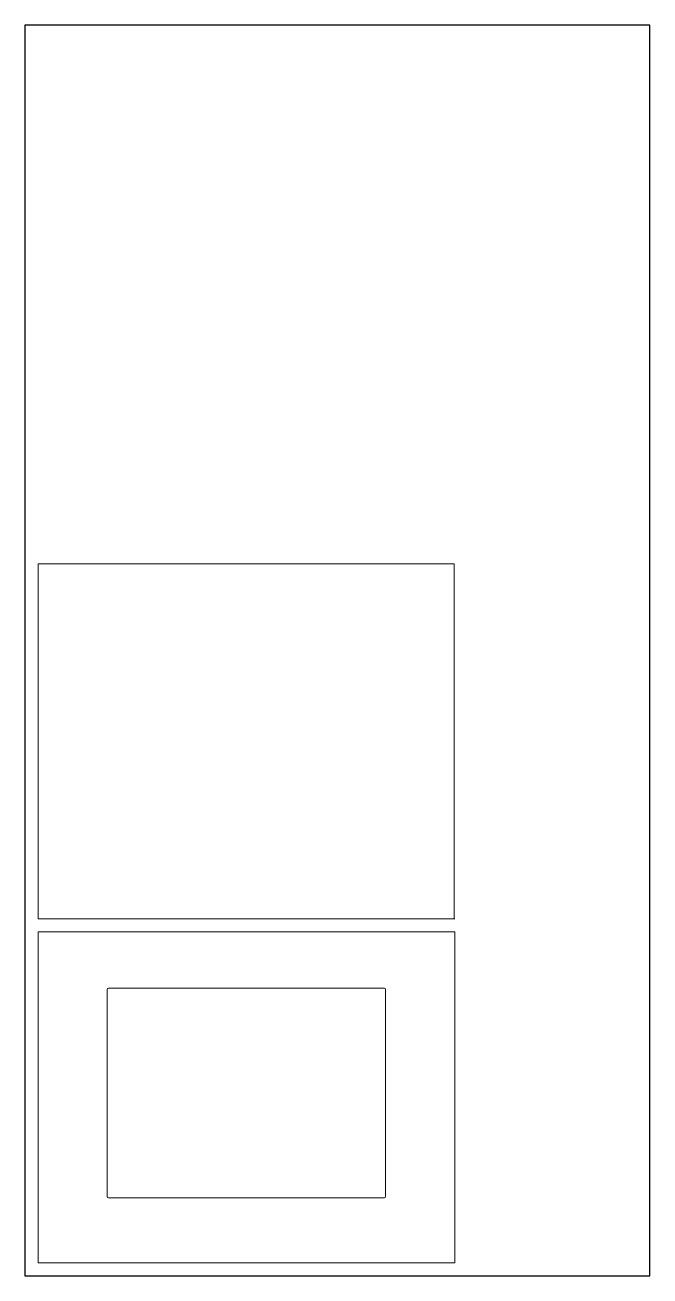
# Model space of a CAD drawing. Header units: inches. Extents: x 17.7 to 65.7, y 10.3 to 106.3.
import ezdxf

# ---------------------------------------------------------------- set-up
doc = ezdxf.new("R2010")
doc.units = ezdxf.units.IN
doc.header["$MEASUREMENT"] = 0

msp = doc.modelspace()

# ---------------------------------------------------------------- linework, layer by layer
for p, q in [((65.722, 106.266), (17.722, 106.266)), ((17.722, 106.266), (17.722, 10.266)), ((65.722, 10.266), (65.722, 106.266)), ((17.722, 10.266), (65.722, 10.266))]:
    msp.add_line(p, q)
at = {"color": 7, "linetype": 'Continuous', "lineweight": 15}
for p, q in [((18.722, 37.668), (18.722, 64.918)), ((18.722, 64.918), (50.691, 64.918)), ((50.691, 37.668), (50.691, 64.918)), ((18.722, 37.668), (50.691, 37.668)), ((50.722, 37.668), (18.722, 37.668)), ((50.722, 36.668), (18.722, 36.668)), ((18.722, 36.668), (18.722, 11.266)), ((50.722, 36.668), (50.722, 11.266)), ((24.023, 32.255), (24.023, 16.366)), ((45.321, 32.355), (24.123, 32.355)), ((45.421, 16.366), (45.421, 32.255)), ((24.123, 16.266), (45.321, 16.266)), ((50.722, 11.266), (18.722, 11.266))]:
    msp.add_line(p, q, dxfattribs=at)
for centre, start, end in [((24.123, 32.255), 90, 180), ((45.321, 32.255), 0, 90), ((24.123, 16.366), 180, 270), ((45.321, 16.366), 270, 0)]:
    msp.add_arc(centre, 0.1, start, end, dxfattribs=at)

doc.saveas('drawing.dxf')
